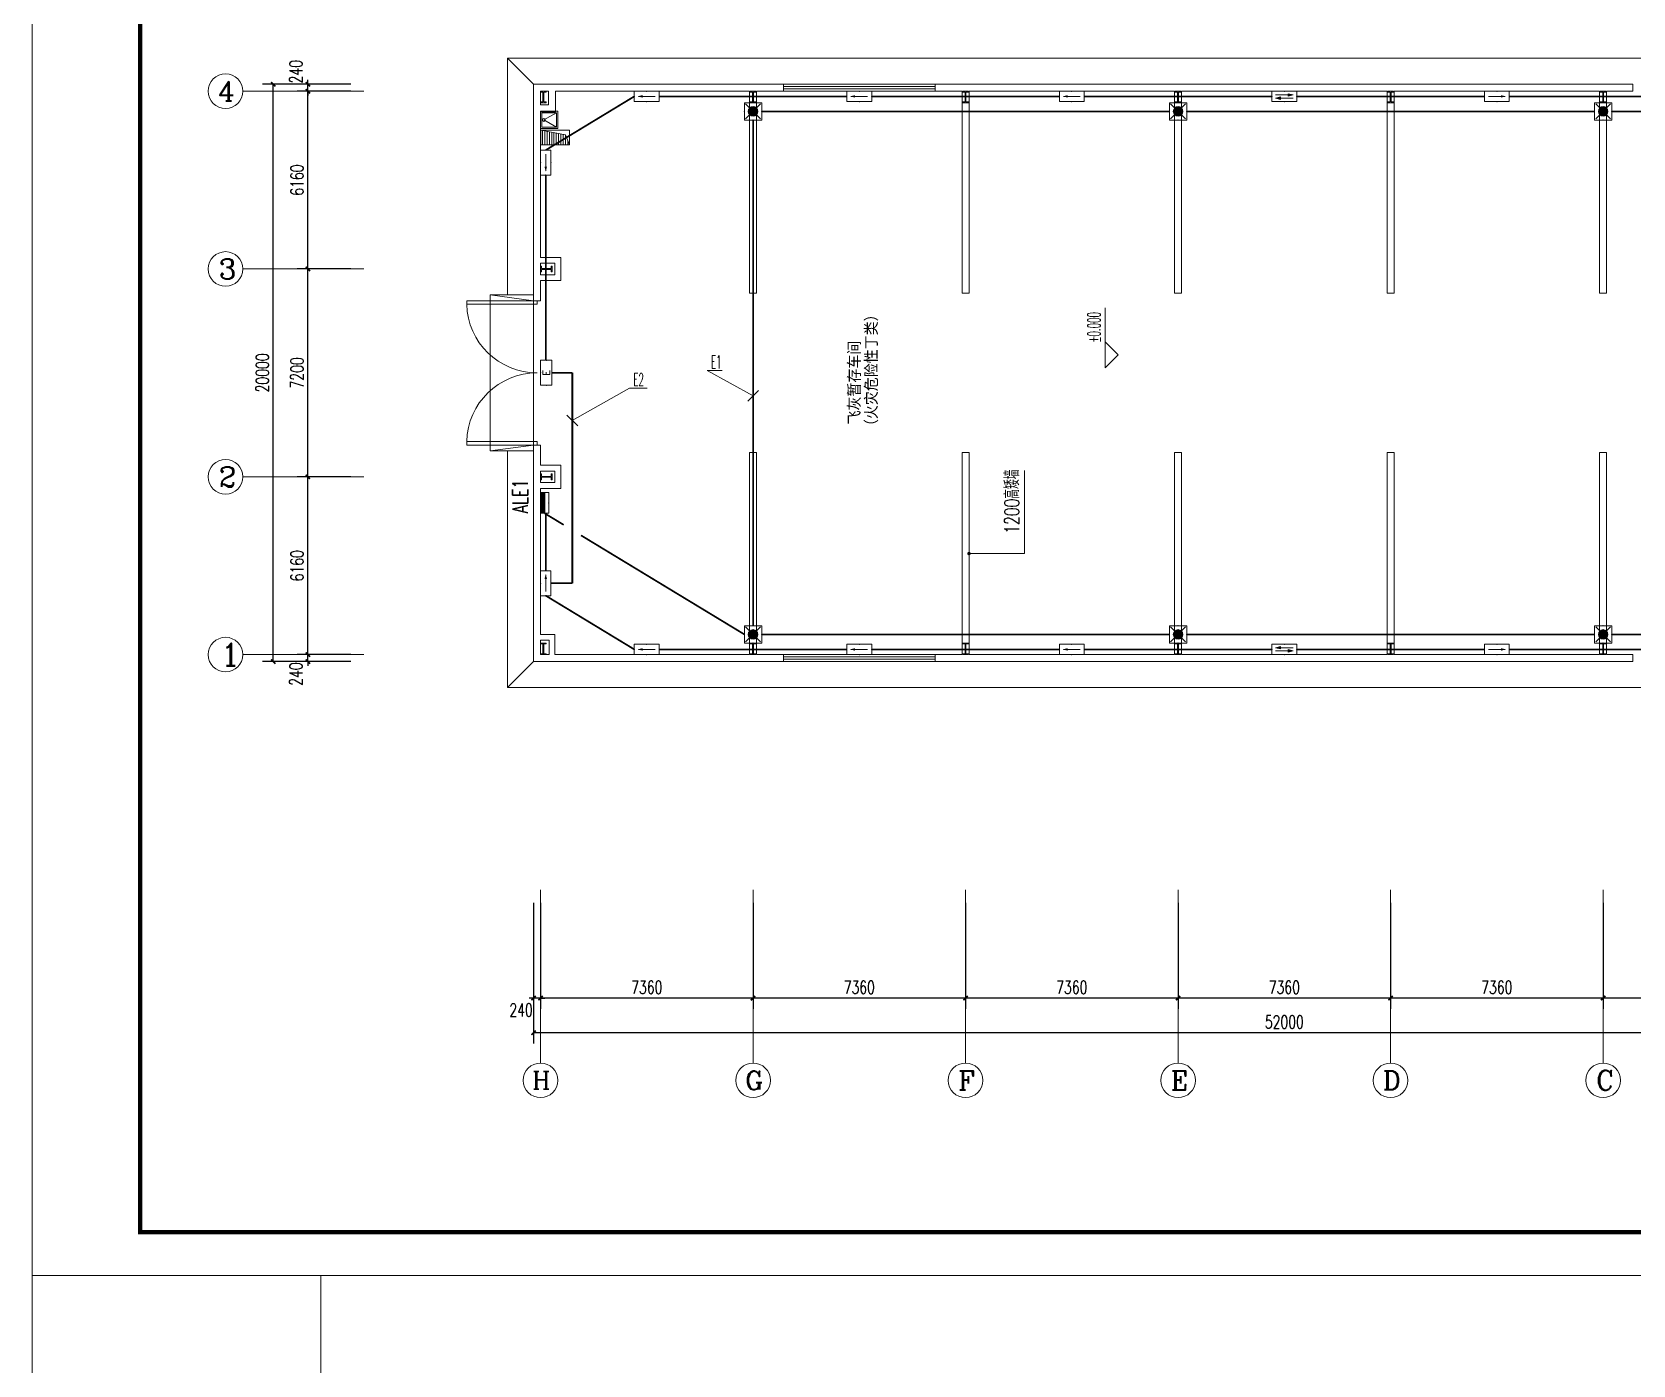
# Model space of a CAD drawing. Header units: inches. Extents: x -3272461 to -2504170, y 403793 to 1071042.
# Drawn here: x -3029802 to -2974356, y 635027 to 681205 of the extents above; entities that cross this region are included whole.
import ezdxf
from ezdxf.enums import TextEntityAlignment as Align

# ---------------------------------------------------------------- set-up
doc = ezdxf.new("R2010")
doc.units = ezdxf.units.IN
doc.header["$LTSCALE"] = 1000
doc.header["$MEASUREMENT"] = 0
doc.header["$PDSIZE"] = -5
doc.linetypes.add('DASH', pattern=[0.35, 0.25, -0.1])
doc.layers.get('0').update_dxf_attribs({"lineweight": 18})
for name, color, linetype, lineweight in [('AXIS', 30, 'Continuous', 18), ('DIM-应急', 3, 'Continuous', 18), ('EQUIP-照明', 3, 'Continuous', 18), ('EQUIP-箱柜', 3, 'Continuous', 18), ('jc', 8, 'Continuous', 18), ('PUB_TITLE', 153, 'Continuous', 18), ('TEL_TEXT', 7, 'Continuous', 18), ('TQ', 3, 'Continuous', 18), ('WIRE-应急', 5, 'DASH', 18)]:
    doc.layers.add(name, color=color, linetype=linetype, lineweight=lineweight)
doc.styles.add('_TCH_AXIS', font='complex.shx', dxfattribs={"bigfont": 'gbcbig.shx'})
doc.styles.add('_TCH_DIM', font='simplex.shx', dxfattribs={"width": 0.7, "bigfont": 'gbcbig.shx'})
doc.styles.add('_TCH_DIM_T3', font='simplex.shx', dxfattribs={"width": 0.705882, "bigfont": 'gbcbig.shx'})
doc.styles.add('_TEL_DIM', font='simplex.shx', dxfattribs={"width": 0.8, "bigfont": 'hztxt.shx'})
doc.styles.add('HT', font='', dxfattribs={"width": 0.9})
doc.styles.get("Standard").update_dxf_attribs({"font": 'gbenor.shx', "bigfont": 'gbcbig.shx'})
doc.styles.get('HT').set_extended_font_data('黑体')
doc.dimstyles.new('_TCH_ARCH&&150', dxfattribs={"dimtxt": 446.25, "dimasz": 150, "dimexe": 375, "dimexo": 450, "dimgap": 150, "dimtad": 1, "dimdec": 0, "dimzin": 0, "dimdsep": 46, "dimtxsty": '_TCH_DIM_T3', "dimblk": 'ARCHTICK', "dimcen": 0.09, "dimdle": 300, "dimclrt": 7, "dimazin": 2, "dimtfac": 1, "dimtdec": 0, "dimtix": 1, "dimtmove": 2, "dimatfit": 3, "dimfxl": 1, "dimtolj": 1, "dimarcsym": 0})

# ---------------------------------------------------------------- blocks, each defined once
blk = doc.blocks.new('_ArchTick_0')
at = {"color": 0, "linetype": 'ByBlock'}
blk.add_lwpolyline([(-0.5, -0.5, 0.4, 0.4, 0), (0.5, 0.5, 0.4, 0.4, 0)], format="xyseb", dxfattribs=at)
blk = doc.blocks.new('*X198')
at = {"layer": 'AXIS', "color": 0, "lineweight": -2}
for p, q in [((-3012431, 650588), (-3012431, 646163)), ((-2960431, 650588), (-2960431, 646163)), ((-2960431, 646538), (-3012431, 646538))]:
    blk.add_line(p, q, dxfattribs=at)
at = {"layer": 'AXIS', "color": 0, "lineweight": -2, "xscale": 150, "yscale": 150, "zscale": 150, "rotation": 180}
blk.add_blockref('_ArchTick_0', (-3012431, 646538), dxfattribs=at)
at = {"layer": 'AXIS', "color": 0, "lineweight": -2, "xscale": 150, "yscale": 150, "zscale": 150}
blk.add_blockref('_ArchTick_0', (-2960431, 646538), dxfattribs=at)
at = {"layer": 'AXIS', "color": 7, "insert": (-2986431, 646911), "char_height": 446.2, "width": 2070, "attachment_point": 5, "style": '_TCH_DIM_T3'}
blk.add_mtext('52000', dxfattribs=at)
blk = doc.blocks.new('_ARCHTICK')
at = {"color": 0, "linetype": 'ByBlock', "const_width": 0.4}
blk.add_lwpolyline([(-0.5, -0.5), (0.5, 0.5)], dxfattribs=at)
blk = doc.blocks.new('*X201')
at = {"layer": 'AXIS', "color": 0, "lineweight": -2}
for p, q in [((-2975391, 651038), (-2975391, 647363)), ((-2968031, 651038), (-2968031, 647363)), ((-2968031, 647738), (-2975391, 647738))]:
    blk.add_line(p, q, dxfattribs=at)
at = {"layer": 'AXIS', "color": 0, "lineweight": -2, "xscale": 150, "yscale": 150, "zscale": 150, "rotation": 180}
blk.add_blockref('_ArchTick_0', (-2975391, 647738), dxfattribs=at)
at = {"layer": 'AXIS', "color": 0, "lineweight": -2, "xscale": 150, "yscale": 150, "zscale": 150}
blk.add_blockref('_ArchTick_0', (-2968031, 647738), dxfattribs=at)
at = {"layer": 'AXIS', "color": 7, "insert": (-2971711, 648111), "char_height": 446.2, "width": 1620, "attachment_point": 5, "style": '_TCH_DIM_T3'}
blk.add_mtext('7360', dxfattribs=at)
blk = doc.blocks.new('*X202')
at = {"layer": 'AXIS', "color": 0, "lineweight": -2}
for p, q in [((-2982751, 651038), (-2982751, 647363)), ((-2975391, 651038), (-2975391, 647363)), ((-2975391, 647738), (-2982751, 647738))]:
    blk.add_line(p, q, dxfattribs=at)
at = {"layer": 'AXIS', "color": 0, "lineweight": -2, "xscale": 150, "yscale": 150, "zscale": 150, "rotation": 180}
blk.add_blockref('_ArchTick_0', (-2982751, 647738), dxfattribs=at)
at = {"layer": 'AXIS', "color": 0, "lineweight": -2, "xscale": 150, "yscale": 150, "zscale": 150}
blk.add_blockref('_ArchTick_0', (-2975391, 647738), dxfattribs=at)
at = {"layer": 'AXIS', "color": 7, "insert": (-2979071, 648111), "char_height": 446.2, "width": 1620, "attachment_point": 5, "style": '_TCH_DIM_T3'}
blk.add_mtext('7360', dxfattribs=at)
blk = doc.blocks.new('*X203')
at = {"layer": 'AXIS', "color": 0, "lineweight": -2}
for p, q in [((-2990111, 651038), (-2990111, 647363)), ((-2982751, 651038), (-2982751, 647363)), ((-2982751, 647738), (-2990111, 647738))]:
    blk.add_line(p, q, dxfattribs=at)
at = {"layer": 'AXIS', "color": 0, "lineweight": -2, "xscale": 150, "yscale": 150, "zscale": 150, "rotation": 180}
blk.add_blockref('_ArchTick_0', (-2990111, 647738), dxfattribs=at)
at = {"layer": 'AXIS', "color": 0, "lineweight": -2, "xscale": 150, "yscale": 150, "zscale": 150}
blk.add_blockref('_ArchTick_0', (-2982751, 647738), dxfattribs=at)
at = {"layer": 'AXIS', "color": 7, "insert": (-2986431, 648111), "char_height": 446.2, "width": 1620, "attachment_point": 5, "style": '_TCH_DIM_T3'}
blk.add_mtext('7360', dxfattribs=at)
blk = doc.blocks.new('*X204')
at = {"layer": 'AXIS', "color": 0, "lineweight": -2}
for p, q in [((-2997471, 651038), (-2997471, 647363)), ((-2990111, 651038), (-2990111, 647363)), ((-2990111, 647738), (-2997471, 647738))]:
    blk.add_line(p, q, dxfattribs=at)
at = {"layer": 'AXIS', "color": 0, "lineweight": -2, "xscale": 150, "yscale": 150, "zscale": 150, "rotation": 180}
blk.add_blockref('_ArchTick_0', (-2997471, 647738), dxfattribs=at)
at = {"layer": 'AXIS', "color": 0, "lineweight": -2, "xscale": 150, "yscale": 150, "zscale": 150}
blk.add_blockref('_ArchTick_0', (-2990111, 647738), dxfattribs=at)
at = {"layer": 'AXIS', "color": 7, "insert": (-2993791, 648111), "char_height": 446.2, "width": 1620, "attachment_point": 5, "style": '_TCH_DIM_T3'}
blk.add_mtext('7360', dxfattribs=at)
blk = doc.blocks.new('*X205')
at = {"layer": 'AXIS', "color": 0, "lineweight": -2}
for p, q in [((-3004831, 651038), (-3004831, 647363)), ((-2997471, 651038), (-2997471, 647363)), ((-2997471, 647738), (-3004831, 647738))]:
    blk.add_line(p, q, dxfattribs=at)
at = {"layer": 'AXIS', "color": 0, "lineweight": -2, "xscale": 150, "yscale": 150, "zscale": 150, "rotation": 180}
blk.add_blockref('_ArchTick_0', (-3004831, 647738), dxfattribs=at)
at = {"layer": 'AXIS', "color": 0, "lineweight": -2, "xscale": 150, "yscale": 150, "zscale": 150}
blk.add_blockref('_ArchTick_0', (-2997471, 647738), dxfattribs=at)
at = {"layer": 'AXIS', "color": 7, "insert": (-3001151, 648111), "char_height": 446.2, "width": 1620, "attachment_point": 5, "style": '_TCH_DIM_T3'}
blk.add_mtext('7360', dxfattribs=at)
blk = doc.blocks.new('*X206')
at = {"layer": 'AXIS', "color": 0, "lineweight": -2}
for p, q in [((-3012191, 651038), (-3012191, 647363)), ((-3004831, 651038), (-3004831, 647363)), ((-3004831, 647738), (-3012191, 647738))]:
    blk.add_line(p, q, dxfattribs=at)
at = {"layer": 'AXIS', "color": 0, "lineweight": -2, "xscale": 150, "yscale": 150, "zscale": 150, "rotation": 180}
blk.add_blockref('_ArchTick_0', (-3012191, 647738), dxfattribs=at)
at = {"layer": 'AXIS', "color": 0, "lineweight": -2, "xscale": 150, "yscale": 150, "zscale": 150}
blk.add_blockref('_ArchTick_0', (-3004831, 647738), dxfattribs=at)
at = {"layer": 'AXIS', "color": 7, "insert": (-3008511, 648111), "char_height": 446.2, "width": 1620, "attachment_point": 5, "style": '_TCH_DIM_T3'}
blk.add_mtext('7360', dxfattribs=at)
blk = doc.blocks.new('*X207')
at = {"layer": 'AXIS', "color": 0, "lineweight": -2}
for p, q in [((-3012431, 651038), (-3012431, 647363)), ((-3012191, 651038), (-3012191, 647363)), ((-3012431, 647738), (-3012581, 647738)), ((-3012191, 647738), (-3012431, 647738)), ((-3012191, 647738), (-3012041, 647738))]:
    blk.add_line(p, q, dxfattribs=at)
at = {"layer": 'AXIS', "color": 0, "lineweight": -2, "xscale": 150, "yscale": 150, "zscale": 150}
blk.add_blockref('_ArchTick_0', (-3012431, 647738), dxfattribs=at)
at = {"layer": 'AXIS', "color": 0, "lineweight": -2, "xscale": 150, "yscale": 150, "zscale": 150, "rotation": 180}
blk.add_blockref('_ArchTick_0', (-3012191, 647738), dxfattribs=at)
at = {"layer": 'AXIS', "color": 7, "insert": (-3012864, 647325), "char_height": 446.2, "width": 1215, "attachment_point": 5, "style": '_TCH_DIM_T3'}
blk.add_mtext('240', dxfattribs=at)
blk = doc.blocks.new('*X208')
at = {"layer": 'AXIS', "color": 0, "lineweight": -2}
for p, q in [((-3019210, 679396), (-3021824, 679396)), ((-3021449, 659396), (-3021449, 679396)), ((-3019210, 659396), (-3021824, 659396))]:
    blk.add_line(p, q, dxfattribs=at)
at = {"layer": 'AXIS', "color": 0, "lineweight": -2, "xscale": 150, "yscale": 150, "zscale": 150}
for p, rotation in [((-3021449, 679396), 90), ((-3021449, 659396), 270)]:
    blk.add_blockref('_ArchTick_0', p, dxfattribs=dict(at, rotation=rotation))
at = {"layer": 'AXIS', "color": 7, "insert": (-3021822, 669396), "char_height": 446.2, "width": 2115, "attachment_point": 5, "rotation": 90, "style": '_TCH_DIM_T3'}
blk.add_mtext('20000', dxfattribs=at)
blk = doc.blocks.new('*X209')
at = {"layer": 'AXIS', "color": 0, "lineweight": -2}
for p, q in [((-3018760, 659636), (-3020624, 659636)), ((-3018760, 659396), (-3020624, 659396)), ((-3020249, 659636), (-3020249, 659786)), ((-3020249, 659396), (-3020249, 659636)), ((-3020249, 659396), (-3020249, 659246))]:
    blk.add_line(p, q, dxfattribs=at)
at = {"layer": 'AXIS', "color": 0, "lineweight": -2, "xscale": 150, "yscale": 150, "zscale": 150}
for p, rotation in [((-3020249, 659636), 270), ((-3020249, 659396), 90)]:
    blk.add_blockref('_ArchTick_0', p, dxfattribs=dict(at, rotation=rotation))
at = {"layer": 'AXIS', "color": 7, "insert": (-3020661, 658962), "char_height": 446.2, "width": 1215, "attachment_point": 5, "rotation": 90, "style": '_TCH_DIM_T3'}
blk.add_mtext('240', dxfattribs=at)
blk = doc.blocks.new('*X210')
at = {"layer": 'AXIS', "color": 0, "lineweight": -2}
for p, q in [((-3018760, 665796), (-3020624, 665796)), ((-3020249, 659636), (-3020249, 665796)), ((-3018760, 659636), (-3020624, 659636))]:
    blk.add_line(p, q, dxfattribs=at)
at = {"layer": 'AXIS', "color": 0, "lineweight": -2, "xscale": 150, "yscale": 150, "zscale": 150}
for p, rotation in [((-3020249, 665796), 90), ((-3020249, 659636), 270)]:
    blk.add_blockref('_ArchTick_0', p, dxfattribs=dict(at, rotation=rotation))
at = {"layer": 'AXIS', "color": 7, "insert": (-3020622, 662716), "char_height": 446.2, "width": 1530, "attachment_point": 5, "rotation": 90, "style": '_TCH_DIM_T3'}
blk.add_mtext('6160', dxfattribs=at)
blk = doc.blocks.new('*X211')
at = {"layer": 'AXIS', "color": 0, "lineweight": -2}
for p, q in [((-3018760, 672996), (-3020624, 672996)), ((-3020249, 665796), (-3020249, 672996)), ((-3018760, 665796), (-3020624, 665796))]:
    blk.add_line(p, q, dxfattribs=at)
at = {"layer": 'AXIS', "color": 0, "lineweight": -2, "xscale": 150, "yscale": 150, "zscale": 150}
for p, rotation in [((-3020249, 672996), 90), ((-3020249, 665796), 270)]:
    blk.add_blockref('_ArchTick_0', p, dxfattribs=dict(at, rotation=rotation))
at = {"layer": 'AXIS', "color": 7, "insert": (-3020622, 669396), "char_height": 446.2, "width": 1665, "attachment_point": 5, "rotation": 90, "style": '_TCH_DIM_T3'}
blk.add_mtext('7200', dxfattribs=at)
blk = doc.blocks.new('*X212')
at = {"layer": 'AXIS', "color": 0, "lineweight": -2}
for p, q in [((-3018760, 679156), (-3020624, 679156)), ((-3020249, 672996), (-3020249, 679156)), ((-3018760, 672996), (-3020624, 672996))]:
    blk.add_line(p, q, dxfattribs=at)
at = {"layer": 'AXIS', "color": 0, "lineweight": -2, "xscale": 150, "yscale": 150, "zscale": 150}
for p, rotation in [((-3020249, 679156), 90), ((-3020249, 672996), 270)]:
    blk.add_blockref('_ArchTick_0', p, dxfattribs=dict(at, rotation=rotation))
at = {"layer": 'AXIS', "color": 7, "insert": (-3020622, 676076), "char_height": 446.2, "width": 1530, "attachment_point": 5, "rotation": 90, "style": '_TCH_DIM_T3'}
blk.add_mtext('6160', dxfattribs=at)
blk = doc.blocks.new('*X213')
at = {"layer": 'AXIS', "color": 0, "lineweight": -2}
for p, q in [((-3018760, 679396), (-3020624, 679396)), ((-3020249, 679396), (-3020249, 679546)), ((-3020249, 679156), (-3020249, 679396)), ((-3018760, 679156), (-3020624, 679156)), ((-3020249, 679156), (-3020249, 679006))]:
    blk.add_line(p, q, dxfattribs=at)
at = {"layer": 'AXIS', "color": 0, "lineweight": -2, "xscale": 150, "yscale": 150, "zscale": 150}
for p, rotation in [((-3020249, 679396), 270), ((-3020249, 679156), 90)]:
    blk.add_blockref('_ArchTick_0', p, dxfattribs=dict(at, rotation=rotation))
at = {"layer": 'AXIS', "color": 7, "insert": (-3020661, 679829), "char_height": 446.2, "width": 1215, "attachment_point": 5, "rotation": 90, "style": '_TCH_DIM_T3'}
blk.add_mtext('240', dxfattribs=at)
blk = doc.blocks.new('*X20')
at = {"color": 0}
for p, q in [((-250, 33), (-183, 100)), ((-250, 68), (-218, 100)), ((-247, 0), (-147, 100)), ((-212, 0), (-112, 100)), ((-177, 0), (-77, 100)), ((-141, 0), (-41, 100)), ((-106, 0), (-6, 100)), ((-71, 0), (29, 100)), ((-35, 0), (65, 100)), ((0, 0), (100, 100)), ((35, 0), (135, 100)), ((71, 0), (171, 100)), ((106, 0), (206, 100)), ((141, 0), (241, 100)), ((177, 0), (250, 73)), ((212, 0), (250, 38)), ((247, 0), (250, 3))]:
    blk.add_line(p, q, dxfattribs=at)
blk = doc.blocks.new('$equip$00002929')
for p, q in [((-0.75, 0.6), (-0.75, 0)), ((0.75, 0.6), (-0.75, 0.6)), ((-0.75, 0.3), (0.75, 0.3)), ((-0.75, 0), (0.75, 0)), ((0.75, 0), (0.75, 0.6))]:
    blk.add_line(p, q)
blk.add_lwpolyline([(-0.75, 0.15, 0.3, 0.3, 0), (0.75, 0.15, 0.3, 0.3, 0)], format="xyseb")
blk.add_lwpolyline([(-0.75, 0.6), (-0.75, 0), (0.75, 0), (0.75, 0.6), (-0.75, 0.6), (-0.75, 0)])
for p in [(-0.75, 0.3), (0, 0.6), (0, 0), (0.75, 0.3)]:
    blk.add_point(p)
at = {"xscale": 0.00300000000061118, "yscale": 0.00300000000061118, "zscale": 0.00300000000061118}
blk.add_blockref('*X20', (0, 0), dxfattribs=at)
at = {"color": 7, "style": '_TEL_DIM', "flags": 1}
for tag in ['A', 'REMARK']:
    blk.add_attdef(tag, text='', height=0.00002, dxfattribs=at).set_placement((0, 0), align=Align.MIDDLE_CENTER)
blk = doc.blocks.new('$equip$00001776')
for p, q in [((0.72, 0.66), (-0.72, 0.66)), ((-0.72, 0.66), (-0.72, 0)), ((-0.72, 0), (0.72, 0)), ((0.72, 0), (0.72, 0.66))]:
    blk.add_line(p, q)
for p in [(-0.72, 0.33), (0, 0.66), (0, 0), (0.72, 0.33)]:
    blk.add_point(p)
at = {"color": 7, "style": '_TEL_DIM'}
blk.add_attdef('$TEXT$', text='', height=0.4, dxfattribs=at).set_placement((0, 0.33), align=Align.MIDDLE_CENTER)
at = {"color": 7, "style": '_TEL_DIM', "flags": 1}
blk.add_attdef('A', text='', height=0.00002, dxfattribs=at).set_placement((0, 0), align=Align.MIDDLE_CENTER)
blk = doc.blocks.new('$equip$00001167')
for points in [[(-0.238, 0.137), (0.238, 0.137), (0.275, 0), (-0.275, 0)], [(-0.238, -0.137), (0.238, -0.137), (0.275, 0), (-0.275, 0)], [(-0.137, 0.238), (0.137, 0.238), (0.238, 0.137), (-0.238, 0.137)], [(0, 0.275), (-0.137, 0.238), (0.137, 0.238)], [(-0.137, -0.238), (0.137, -0.238), (0.238, -0.137), (-0.238, -0.137)], [(0, -0.275), (-0.137, -0.238), (0.137, -0.238)]]:
    blk.add_hatch(color=256).paths.add_polyline_path(points, flags=0)
for p, q in [((-0.429, 0.429), (0.429, -0.429)), ((-0.429, -0.429), (0.429, 0.429))]:
    blk.add_line(p, q)
blk.add_lwpolyline([(-0.5, 0.5), (-0.5, -0.5), (0.5, -0.5), (0.5, 0.5)], close=True)
blk.add_circle((0, 0), 0.275)
for p in [(-0.5, 0), (0, 0.5), (0.5, 0), (0, -0.5)]:
    blk.add_point(p)
at = {"flags": 1}
blk.add_attdef('A', (0, 0), '', height=0.00002, dxfattribs=at)
blk = doc.blocks.new('$equip$00001686')
blk.add_hatch(color=256).paths.add_polyline_path([(-0.24, 0.228), (-0.528, 0.3), (-0.24, 0.372)], flags=0)
for p, q in [((0.72, 0.6), (-0.72, 0.6)), ((-0.72, 0.6), (-0.72, 0)), ((-0.72, 0), (0.72, 0)), ((0.72, 0), (0.72, 0.6))]:
    blk.add_line(p, q)
at = {"color": 7}
blk.add_line((-0.48, 0.3), (0.48, 0.3), dxfattribs=at)
for p in [(-0.72, 0.3), (0, 0.6), (0, 0), (0.72, 0.3)]:
    blk.add_point(p)
at = {"layer": 'TEL_TEXT', "style": '_TEL_DIM', "flags": 1}
blk.add_attdef('A', text='', height=0.00002, dxfattribs=at).set_placement((0, 0), align=Align.MIDDLE_CENTER)
blk = doc.blocks.new('$equip$00002542')
h = blk.add_hatch(color=256)
h.paths.add_polyline_path([(-0.215, 0.29), (-0.503, 0.218), (-0.215, 0.218)], flags=0)
h.paths.add_polyline_path([(-0.215, 0.218), (-0.503, 0.218), (-0.215, 0.146)], flags=0)
h.paths.add_polyline_path([(0.215, 0.472), (0.215, 0.328), (0.503, 0.4)], flags=0)
for p, q in [((-0.72, 0.6), (-0.72, 0)), ((0.72, 0.6), (-0.72, 0.6)), ((-0.72, 0), (0.72, 0)), ((-0.215, 0.29), (-0.503, 0.218)), ((-0.503, 0.218), (-0.215, 0.146)), ((-0.215, 0.146), (-0.215, 0.29)), ((0.215, 0.472), (0.215, 0.328)), ((0.503, 0.4), (0.215, 0.472)), ((0.215, 0.328), (0.503, 0.4)), ((0.72, 0), (0.72, 0.6))]:
    blk.add_line(p, q)
at = {"color": 7}
for p, q in [((-0.505, 0.4), (0.455, 0.4)), ((-0.503, 0.218), (0.505, 0.218))]:
    blk.add_line(p, q, dxfattribs=at)
blk.add_lwpolyline([(-0.72, 0.6), (-0.72, 0), (0.72, 0), (0.72, 0.6), (-0.72, 0.6), (-0.72, 0)])
for p in [(-0.72, 0.3), (0, 0.6), (0, 0), (0.72, 0.3)]:
    blk.add_point(p)
at = {"color": 7, "style": '_TEL_DIM', "flags": 1}
blk.add_attdef('A', text='', height=0.00002, dxfattribs=at).set_placement((0, 0), align=Align.MIDDLE_CENTER)
blk = doc.blocks.new('$WINLIB2D$00000001')
at = {"color": 0}
for points in [[(-0.5, 0.5), (-0.5, -0.5)], [(-0.5, 0.5), (0.5, 0.5)], [(0.5, -0.5), (0.5, 0.5)], [(0.5, 0.167), (-0.5, 0.167)], [(0.5, -0.167), (-0.5, -0.167)], [(-0.5, -0.5), (0.5, -0.5)]]:
    blk.add_lwpolyline(points, dxfattribs=at)
blk = doc.blocks.new('$DorLib2D$00000002')
for p, q in [((-0.5, 0), (-0.5, 0.4875)), ((-0.475, 0.4875), (-0.5, 0.4875)), ((-0.475, 0), (-0.475, 0.4875)), ((0.475, 0), (0.475, 0.4875)), ((0.475, 0.4875), (0.5, 0.4875)), ((0.5, 0), (0.5, 0.4875)), ((-0.5, 0), (-0.475, 0)), ((0.5, 0), (0.475, 0))]:
    blk.add_line(p, q)
at = {"lineweight": 13}
for centre, start, end in [((-0.4875, 0), 0, 88.53072), ((0.4875, 0), 91.46928, 180)]:
    blk.add_arc(centre, 0.4875, start, end, dxfattribs=at)

msp = doc.modelspace()

# ---------------------------------------------------------------- hatches: boundary and pattern name
at = {"layer": 'jc'}
h = msp.add_hatch(dxfattribs=at)
h.set_pattern_fill('ANSI31', color=256, style=0, pattern_type=0)
h.set_pattern_definition([(90, (0, 0), (-79.375, 3e-14), [])])
h.paths.add_polyline_path([(-3012181.5, 677300.5), (-3012181.5, 677800.5), (-3011328, 677647.6), (-3011191.5, 677300.5)], flags=0)

# ---------------------------------------------------------------- linework, layer by layer
at = {"layer": 'AXIS'}
for p, q in [((-3018309.6, 679155.6), (-3022498.7, 679155.6)), ((-3018309.6, 672995.6), (-3022498.7, 672995.6)), ((-3018309.6, 665795.6), (-3022498.7, 665795.6)), ((-3018309.6, 659635.6), (-3022498.7, 659635.6)), ((-3012190.9, 651488), (-3012190.9, 645488)), ((-3004830.9, 651488), (-3004830.9, 645488)), ((-2997470.9, 651488), (-2997470.9, 645488)), ((-2990110.9, 651488), (-2990110.9, 645488)), ((-2982750.9, 651488), (-2982750.9, 645488)), ((-2975390.9, 651488), (-2975390.9, 645488))]:
    msp.add_line(p, q, dxfattribs=at)
for centre in [(-3023098.7, 679155.6), (-3023098.7, 672995.6), (-3023098.7, 665795.6), (-3023098.7, 659635.6), (-3012190.9, 644888), (-3004830.9, 644888), (-2997470.9, 644888), (-2990110.9, 644888), (-2982750.9, 644888), (-2975390.9, 644888)]:
    msp.add_circle(centre, 600, dxfattribs=at)
at = {"layer": 'DIM-应急'}
for p, q in [((-3005016.5, 668412.3), (-3004645.3, 668783.5)), ((-3011275.6, 667927.7), (-3010904.3, 667556.5))]:
    msp.add_line(p, q, dxfattribs=at)
for points in [[(-3004830.9, 668597.9), (-3006420.3, 669478.2)], [(-3006420.3, 669478.2), (-3005905.8, 669478.2)], [(-3011089.9, 667742.1), (-3009109.7, 668867)], [(-3009109.7, 668867), (-3008500.7, 668867)]]:
    msp.add_lwpolyline(points, dxfattribs=at)
at = {"layer": 'jc'}
for p, q in [((-3012431.5, 679396.3), (-3011790.9, 679396.3)), ((-3012431.5, 678556.9), (-3012431.5, 679396.3)), ((-3011790.9, 679396.3), (-3004830.9, 679396.3)), ((-3003775.9, 679396.3), (-3004830.9, 679396.3)), ((-3003775.9, 679156.3), (-3003775.9, 679396.3)), ((-2997470.9, 679396.3), (-2998525.9, 679396.3)), ((-2998525.9, 679396.3), (-2998525.9, 679156.3)), ((-2997470.9, 679396.3), (-2990110.9, 679396.3)), ((-2990110.9, 679396.3), (-2982750.9, 679396.3)), ((-2982750.9, 679396.3), (-2975390.9, 679396.3)), ((-2974356.2, 679396.3), (-2975390.9, 679396.3)), ((-2974356.2, 679156.3), (-2974356.2, 679396.3)), ((-3012191.5, 679156.3), (-3011910.9, 679156.3)), ((-3012191.5, 678676.9), (-3012191.5, 679156.3)), ((-3011910.9, 678676.9), (-3012191.5, 678676.9)), ((-3011990.9, 679156.3), (-3012190.9, 679156.3)), ((-3012190.9, 679156.3), (-3012190.9, 679126.3)), ((-3012190.9, 679126.3), (-3012105.9, 679126.3)), ((-3012105.9, 678786.3), (-3012190.9, 678786.3)), ((-3012190.9, 678786.3), (-3012190.9, 678756.3)), ((-3012190.9, 678756.3), (-3011990.9, 678756.3)), ((-3012105.9, 679126.3), (-3012105.9, 678786.3)), ((-3012075.9, 678786.3), (-3012075.9, 679126.3)), ((-3012075.9, 679126.3), (-3011990.9, 679126.3)), ((-3011990.9, 678786.3), (-3012075.9, 678786.3)), ((-3011990.9, 679126.3), (-3011990.9, 679156.3)), ((-3011990.9, 678756.3), (-3011990.9, 678786.3)), ((-3011910.9, 679156.3), (-3011910.9, 678676.9)), ((-3011670.9, 679156.3), (-3011670.9, 678436.9)), ((-3011670.9, 679156.3), (-3004950.9, 679156.3)), ((-3004950.9, 672156.3), (-3004950.9, 679156.3)), ((-3004730.9, 679155), (-3004930.9, 679155)), ((-3004930.9, 679155), (-3004930.9, 679125)), ((-3004930.9, 679125), (-3004845.9, 679125)), ((-3004845.9, 678785), (-3004930.9, 678785)), ((-3004930.9, 678785), (-3004930.9, 678755)), ((-3004930.9, 678755), (-3004730.9, 678755)), ((-3004845.9, 679125), (-3004845.9, 678785)), ((-3004815.9, 678785), (-3004815.9, 679125)), ((-3004815.9, 679125), (-3004730.9, 679125)), ((-3004730.9, 678785), (-3004815.9, 678785)), ((-3004730.9, 679125), (-3004730.9, 679155)), ((-3004730.9, 678755), (-3004730.9, 678785)), ((-3004710.9, 679156.3), (-3003775.9, 679156.3)), ((-3004710.9, 672156.3), (-3004710.9, 679156.3)), ((-2998525.9, 679156.3), (-2997590.9, 679156.3)), ((-2997590.9, 672156.3), (-2997590.9, 679156.3)), ((-2997370.9, 679155.6), (-2997570.9, 679155.6)), ((-2997570.9, 679155.6), (-2997570.9, 679125.6)), ((-2997570.9, 679125.6), (-2997485.9, 679125.6)), ((-2997485.9, 678785.6), (-2997570.9, 678785.6)), ((-2997570.9, 678785.6), (-2997570.9, 678755.6)), ((-2997570.9, 678755.6), (-2997370.9, 678755.6)), ((-2997485.9, 679125.6), (-2997485.9, 678785.6)), ((-2997455.9, 678785.6), (-2997455.9, 679125.6)), ((-2997455.9, 679125.6), (-2997370.9, 679125.6)), ((-2997370.9, 678785.6), (-2997455.9, 678785.6)), ((-2997370.9, 679125.6), (-2997370.9, 679155.6)), ((-2997370.9, 678755.6), (-2997370.9, 678785.6)), ((-2997350.9, 672156.3), (-2997350.9, 679156.3)), ((-2997350.9, 679156.3), (-2990230.9, 679156.3)), ((-2990230.9, 672156.3), (-2990230.9, 679156.3)), ((-2990010.9, 679155.6), (-2990210.9, 679155.6)), ((-2990210.9, 679155.6), (-2990210.9, 679125.6)), ((-2990210.9, 679125.6), (-2990125.9, 679125.6)), ((-2990125.9, 678785.6), (-2990210.9, 678785.6)), ((-2990210.9, 678785.6), (-2990210.9, 678755.6)), ((-2990210.9, 678755.6), (-2990010.9, 678755.6)), ((-2990125.9, 679125.6), (-2990125.9, 678785.6)), ((-2990095.9, 678785.6), (-2990095.9, 679125.6)), ((-2990095.9, 679125.6), (-2990010.9, 679125.6)), ((-2990010.9, 678785.6), (-2990095.9, 678785.6)), ((-2990010.9, 679125.6), (-2990010.9, 679155.6)), ((-2990010.9, 678755.6), (-2990010.9, 678785.6)), ((-2989990.9, 672156.3), (-2989990.9, 679156.3)), ((-2989990.9, 679156.3), (-2982870.9, 679156.3)), ((-2982870.9, 672156.3), (-2982870.9, 679156.3)), ((-2982650.9, 679155.6), (-2982850.9, 679155.6)), ((-2982850.9, 679155.6), (-2982850.9, 679125.6)), ((-2982850.9, 679125.6), (-2982765.9, 679125.6)), ((-2982765.9, 678785.6), (-2982850.9, 678785.6)), ((-2982850.9, 678785.6), (-2982850.9, 678755.6)), ((-2982850.9, 678755.6), (-2982650.9, 678755.6)), ((-2982765.9, 679125.6), (-2982765.9, 678785.6)), ((-2982735.9, 678785.6), (-2982735.9, 679125.6)), ((-2982735.9, 679125.6), (-2982650.9, 679125.6)), ((-2982650.9, 678785.6), (-2982735.9, 678785.6)), ((-2982650.9, 679125.6), (-2982650.9, 679155.6)), ((-2982650.9, 678755.6), (-2982650.9, 678785.6)), ((-2982630.9, 672156.3), (-2982630.9, 679156.3)), ((-2982630.9, 679156.3), (-2975510.9, 679156.3)), ((-2975510.9, 672156.3), (-2975510.9, 679156.3)), ((-2975290.9, 679155.6), (-2975490.9, 679155.6)), ((-2975490.9, 679155.6), (-2975490.9, 679125.6)), ((-2975490.9, 679125.6), (-2975405.9, 679125.6)), ((-2975405.9, 678785.6), (-2975490.9, 678785.6)), ((-2975490.9, 678785.6), (-2975490.9, 678755.6)), ((-2975490.9, 678755.6), (-2975290.9, 678755.6)), ((-2975405.9, 679125.6), (-2975405.9, 678785.6)), ((-2975375.9, 678785.6), (-2975375.9, 679125.6)), ((-2975375.9, 679125.6), (-2975290.9, 679125.6)), ((-2975290.9, 678785.6), (-2975375.9, 678785.6)), ((-2975290.9, 679125.6), (-2975290.9, 679155.6)), ((-2975290.9, 678755.6), (-2975290.9, 678785.6)), ((-2975270.9, 672156.3), (-2975270.9, 679156.3)), ((-2975270.9, 679156.3), (-2974356.2, 679156.3)), ((-3012431.5, 673296.3), (-3012431.5, 678556.9)), ((-3011670.9, 678436.9), (-3012191.5, 678436.9)), ((-3012191.5, 673396.3), (-3012191.5, 678436.9)), ((-3012431.5, 672695), (-3012431.5, 673296.3)), ((-3011490.9, 673396.3), (-3012191.5, 673396.3)), ((-3011690.9, 673196.3), (-3012191.5, 673196.3)), ((-3012191.5, 672795), (-3012191.5, 673196.3)), ((-3011690.9, 673196.3), (-3011690.9, 672795)), ((-3011490.9, 673396.3), (-3011490.9, 672595)), ((-3012431.5, 672691.6), (-3012431.5, 671896.3)), ((-3012161.5, 673095.8), (-3012191.5, 673095.8)), ((-3012191.5, 673095.8), (-3012191.5, 672895.8)), ((-3012191.5, 672895.8), (-3012161.5, 672895.8)), ((-3011690.9, 672795), (-3012191.5, 672795)), ((-3011490.9, 672595), (-3012191.5, 672595)), ((-3012191.5, 671896.3), (-3012191.5, 672595)), ((-3012161.5, 673010.8), (-3012161.5, 673095.8)), ((-3011821.5, 673010.8), (-3012161.5, 673010.8)), ((-3012161.5, 672895.8), (-3012161.5, 672980.8)), ((-3012161.5, 672980.8), (-3011821.5, 672980.8)), ((-3011791.5, 673095.8), (-3011821.5, 673095.8)), ((-3011821.5, 673095.8), (-3011821.5, 673010.8)), ((-3011821.5, 672980.8), (-3011821.5, 672895.8)), ((-3011821.5, 672895.8), (-3011791.5, 672895.8)), ((-3011791.5, 672895.8), (-3011791.5, 673095.8)), ((-3004950.9, 672156.3), (-3004710.9, 672156.3)), ((-2997590.9, 672156.3), (-2997350.9, 672156.3)), ((-2990230.9, 672156.3), (-2989990.9, 672156.3)), ((-2982870.9, 672156.3), (-2982630.9, 672156.3)), ((-2975510.9, 672156.3), (-2975270.9, 672156.3)), ((-3012431.5, 666896.3), (-3012431.5, 671896.3)), ((-3012431.5, 671896.3), (-3012191.5, 671896.3)), ((-2992638.5, 669566.7), (-2992638.5, 671646.8)), ((-2992188.5, 670016.7), (-2992638.5, 670466.7)), ((-2992188.5, 670016.7), (-2992638.5, 669566.7)), ((-3012191.5, 666896.3), (-3012431.5, 666896.3)), ((-3012431.5, 666896.3), (-3012431.5, 666096.3)), ((-3012191.5, 666196.3), (-3012191.5, 666896.3)), ((-3004950.9, 659636.3), (-3004950.9, 666636.3)), ((-3004950.9, 666636.3), (-3004710.9, 666636.3)), ((-3004710.9, 659636.3), (-3004710.9, 666636.3)), ((-2997590.9, 659636.3), (-2997590.9, 666636.3)), ((-2997590.9, 666636.3), (-2997350.9, 666636.3)), ((-2997350.9, 659636.3), (-2997350.9, 666636.3)), ((-2990230.9, 659636.3), (-2990230.9, 666636.3)), ((-2990230.9, 666636.3), (-2989990.9, 666636.3)), ((-2989990.9, 659636.3), (-2989990.9, 666636.3)), ((-2982870.9, 659636.3), (-2982870.9, 666636.3)), ((-2982870.9, 666636.3), (-2982630.9, 666636.3)), ((-2982630.9, 659636.3), (-2982630.9, 666636.3)), ((-2975510.9, 659636.3), (-2975510.9, 666636.3)), ((-2975510.9, 666636.3), (-2975270.9, 666636.3)), ((-2975270.9, 659636.3), (-2975270.9, 666636.3)), ((-3012431.5, 665495), (-3012431.5, 666096.3)), ((-3011490.9, 666196.3), (-3012191.5, 666196.3)), ((-3011690.9, 665996.3), (-3012191.5, 665996.3)), ((-3012191.5, 665595), (-3012191.5, 665996.3)), ((-3011690.9, 665595), (-3011690.9, 665996.3)), ((-3011490.9, 665395), (-3011490.9, 666196.3)), ((-2995434.7, 663136.3), (-2995434.7, 666018)), ((-3012431.5, 660235.6), (-3012431.5, 665495)), ((-3012191.5, 665896.3), (-3012191.5, 665696.3)), ((-3012161.5, 665896.3), (-3012191.5, 665896.3)), ((-3012191.5, 665696.3), (-3012161.5, 665696.3)), ((-3011690.9, 665595), (-3012191.5, 665595)), ((-3011490.9, 665395), (-3012191.5, 665395)), ((-3012191.5, 660335.6), (-3012191.5, 665395)), ((-3012161.5, 665811.3), (-3012161.5, 665896.3)), ((-3011821.5, 665811.3), (-3012161.5, 665811.3)), ((-3012161.5, 665696.3), (-3012161.5, 665781.3)), ((-3012161.5, 665781.3), (-3011821.5, 665781.3)), ((-3011791.5, 665896.3), (-3011821.5, 665896.3)), ((-3011821.5, 665896.3), (-3011821.5, 665811.3)), ((-3011821.5, 665781.3), (-3011821.5, 665696.3)), ((-3011821.5, 665696.3), (-3011791.5, 665696.3)), ((-3011791.5, 665696.3), (-3011791.5, 665896.3)), ((-2997350.9, 663136.3), (-2995434.7, 663136.3)), ((-3012431.5, 659396.3), (-3012431.5, 660235.6)), ((-3011690.9, 660335.6), (-3012191.5, 660335.6)), ((-3012191.5, 659636.3), (-3012191.5, 660135.6)), ((-3011890.9, 660135.6), (-3012191.5, 660135.6)), ((-3011990.9, 660035.6), (-3012190.9, 660035.6)), ((-3012190.9, 660035.6), (-3012190.9, 660005.6)), ((-3012190.9, 660005.6), (-3012105.9, 660005.6)), ((-3012105.9, 660005.6), (-3012105.9, 659665.6)), ((-3012075.9, 659665.6), (-3012075.9, 660005.6)), ((-3012075.9, 660005.6), (-3011990.9, 660005.6)), ((-3011990.9, 660005.6), (-3011990.9, 660035.6)), ((-3011890.9, 659636.3), (-3011890.9, 660135.6)), ((-3011690.9, 659636.3), (-3011690.9, 660335.6)), ((-3004730.9, 660036.3), (-3004930.9, 660036.3)), ((-3004930.9, 660036.3), (-3004930.9, 660006.3)), ((-3004930.9, 660006.3), (-3004845.9, 660006.3)), ((-3004845.9, 660006.3), (-3004845.9, 659666.3)), ((-3004815.9, 659666.3), (-3004815.9, 660006.3)), ((-3004815.9, 660006.3), (-3004730.9, 660006.3)), ((-3004730.9, 660006.3), (-3004730.9, 660036.3)), ((-2997370.9, 660035.6), (-2997570.9, 660035.6)), ((-2997570.9, 660035.6), (-2997570.9, 660005.6)), ((-2997570.9, 660005.6), (-2997485.9, 660005.6)), ((-2997485.9, 660005.6), (-2997485.9, 659665.6)), ((-2997455.9, 659665.6), (-2997455.9, 660005.6)), ((-2997455.9, 660005.6), (-2997370.9, 660005.6)), ((-2997370.9, 660005.6), (-2997370.9, 660035.6)), ((-2990010.9, 660035.6), (-2990210.9, 660035.6)), ((-2990210.9, 660035.6), (-2990210.9, 660005.6)), ((-2990210.9, 660005.6), (-2990125.9, 660005.6)), ((-2990125.9, 660005.6), (-2990125.9, 659665.6)), ((-2990095.9, 659665.6), (-2990095.9, 660005.6)), ((-2990095.9, 660005.6), (-2990010.9, 660005.6)), ((-2990010.9, 660005.6), (-2990010.9, 660035.6)), ((-2982650.9, 660035.6), (-2982850.9, 660035.6)), ((-2982850.9, 660035.6), (-2982850.9, 660005.6)), ((-2982850.9, 660005.6), (-2982765.9, 660005.6)), ((-2982765.9, 660005.6), (-2982765.9, 659665.6)), ((-2982735.9, 659665.6), (-2982735.9, 660005.6)), ((-2982735.9, 660005.6), (-2982650.9, 660005.6)), ((-2982650.9, 660005.6), (-2982650.9, 660035.6)), ((-2975290.9, 660035.6), (-2975490.9, 660035.6)), ((-2975490.9, 660035.6), (-2975490.9, 660005.6)), ((-2975490.9, 660005.6), (-2975405.9, 660005.6)), ((-2975405.9, 660005.6), (-2975405.9, 659665.6)), ((-2975375.9, 659665.6), (-2975375.9, 660005.6)), ((-2975375.9, 660005.6), (-2975290.9, 660005.6)), ((-2975290.9, 660005.6), (-2975290.9, 660035.6)), ((-3011790.9, 659396.3), (-3012431.5, 659396.3)), ((-3011890.9, 659636.3), (-3012191.5, 659636.3)), ((-3012105.9, 659665.6), (-3012190.9, 659665.6)), ((-3012190.9, 659665.6), (-3012190.9, 659635.6)), ((-3012190.9, 659635.6), (-3011990.9, 659635.6)), ((-3011990.9, 659665.6), (-3012075.9, 659665.6)), ((-3011990.9, 659635.6), (-3011990.9, 659665.6)), ((-3004830.9, 659396.3), (-3011790.9, 659396.3)), ((-3004950.9, 659636.3), (-3011690.9, 659636.3)), ((-3004845.9, 659666.3), (-3004930.9, 659666.3)), ((-3004930.9, 659666.3), (-3004930.9, 659636.3)), ((-3004930.9, 659636.3), (-3004730.9, 659636.3)), ((-3004830.9, 659396.3), (-3003775.9, 659396.3)), ((-3004730.9, 659666.3), (-3004815.9, 659666.3)), ((-3004730.9, 659636.3), (-3004730.9, 659666.3)), ((-3003775.9, 659636.3), (-3004710.9, 659636.3)), ((-3003775.9, 659396.3), (-3003775.9, 659636.3)), ((-2997590.9, 659636.3), (-2998525.9, 659636.3)), ((-2998525.9, 659636.3), (-2998525.9, 659396.3)), ((-2998525.9, 659396.3), (-2997470.9, 659396.3)), ((-2997485.9, 659665.6), (-2997570.9, 659665.6)), ((-2997570.9, 659665.6), (-2997570.9, 659635.6)), ((-2997570.9, 659635.6), (-2997370.9, 659635.6)), ((-2990110.9, 659396.3), (-2997470.9, 659396.3)), ((-2997370.9, 659665.6), (-2997455.9, 659665.6)), ((-2997370.9, 659635.6), (-2997370.9, 659665.6)), ((-2990230.9, 659636.3), (-2997350.9, 659636.3)), ((-2990125.9, 659665.6), (-2990210.9, 659665.6)), ((-2990210.9, 659665.6), (-2990210.9, 659635.6)), ((-2990210.9, 659635.6), (-2990010.9, 659635.6)), ((-2982750.9, 659396.3), (-2990110.9, 659396.3)), ((-2990010.9, 659665.6), (-2990095.9, 659665.6)), ((-2990010.9, 659635.6), (-2990010.9, 659665.6)), ((-2982870.9, 659636.3), (-2989990.9, 659636.3)), ((-2982765.9, 659665.6), (-2982850.9, 659665.6)), ((-2982850.9, 659665.6), (-2982850.9, 659635.6)), ((-2982850.9, 659635.6), (-2982650.9, 659635.6)), ((-2975390.9, 659396.3), (-2982750.9, 659396.3)), ((-2982650.9, 659665.6), (-2982735.9, 659665.6)), ((-2982650.9, 659635.6), (-2982650.9, 659665.6)), ((-2975510.9, 659636.3), (-2982630.9, 659636.3)), ((-2975405.9, 659665.6), (-2975490.9, 659665.6)), ((-2975490.9, 659665.6), (-2975490.9, 659635.6)), ((-2975490.9, 659635.6), (-2975290.9, 659635.6)), ((-2975390.9, 659396.3), (-2974356.2, 659396.3)), ((-2975290.9, 659665.6), (-2975375.9, 659665.6)), ((-2975290.9, 659635.6), (-2975290.9, 659665.6)), ((-2974356.2, 659636.3), (-2975270.9, 659636.3)), ((-2974356.2, 659396.3), (-2974356.2, 659636.3))]:
    msp.add_line(p, q, dxfattribs=at)
for points in [[(-2959531.5, 672096.3), (-2959530.9, 680296.3), (-3013331.5, 680296.3), (-3013331.5, 672096.3)], [(-3012431.5, 679396.3), (-3013331.5, 680296.3)], [(-3011641.5, 678406.9), (-3012074.8, 678156.9), (-3011641.5, 677906.9)], [(-3012181.5, 677800.5), (-3011328, 677647.6), (-3011191.5, 677300.5)], [(-3013331.5, 666696.3), (-3013331.5, 658496.3), (-2959531.5, 658496.3), (-2959531.5, 666696.3)], [(-3012431.5, 659396.3), (-3013331.5, 658496.3)]]:
    msp.add_lwpolyline(points, dxfattribs=at)
for points in [[(-3012191.5, 678456.9), (-3012191.5, 677856.9), (-3011591.5, 677856.9), (-3011591.5, 678456.9)], [(-3012141.5, 678406.9), (-3012141.5, 677906.9), (-3011641.5, 677906.9), (-3011641.5, 678406.9)], [(-3011191.5, 677800.5), (-3012181.5, 677800.5), (-3012181.5, 677300.5), (-3011191.5, 677300.5)], [(-3013931.5, 672096.3), (-3012431.5, 672096.3), (-3012431.5, 671896.3)], [(-3013931.5, 666696.3), (-3013931.5, 672096.3), (-3012431.5, 672096.3), (-3012431.5, 666696.3)], [(-3013931.5, 666696.3), (-3012431.5, 666696.3), (-3012431.5, 666896.3)]]:
    msp.add_lwpolyline(points, close=True, dxfattribs=at)
msp.add_lwpolyline([(-2997380.9, 663136.3, 60, 60, 1), (-2997320.9, 663136.3, 60, 60, 1)], format="xyseb", close=True, dxfattribs=at)
msp.add_circle((-3012074.8, 678160.3), 50, dxfattribs=at)
at = {"layer": 'PUB_TITLE'}
msp.add_lwpolyline([(-2940702.2, 638130.6), (-2940702.2, 701130.6), (-3029802.2, 701130.6), (-3029802.2, 638130.6)], close=True, dxfattribs=at)
msp.add_lwpolyline([(-2942202.2, 639630.6, 150, 150, 0), (-2942202.2, 699630.6, 150, 150, 0), (-3026052.2, 699630.6, 150, 150, 0), (-3026052.2, 639630.6, 150, 150, 0)], format="xyseb", close=True, dxfattribs=at)
at = {"layer": 'TQ'}
msp.add_lwpolyline([(-3029802.2, 628130.6), (-3019802.2, 628130.6), (-3019802.2, 638130.6), (-3029802.2, 638130.6)], close=True, dxfattribs=at)
at = {"layer": 'WIRE-应急', "linetype": 'DASH'}
for points in [[(-3008942.9, 678975, 60, 60, 0), (-3012010.3, 677113.4, 60, 60, 0)], [(-3001582.9, 678975, 60, 60, 0), (-3008078.9, 678975, 60, 60, 0)], [(-2994222.9, 678975, 60, 60, 0), (-3000718.9, 678975, 60, 60, 0)], [(-2986862.9, 678975, 60, 60, 0), (-2993358.9, 678975, 60, 60, 0)], [(-2979502.9, 678975, 60, 60, 0), (-2985998.9, 678975, 60, 60, 0)], [(-2972142.9, 678975, 60, 60, 0), (-2978638.9, 678975, 60, 60, 0)], [(-3004830.9, 660636.3, 60, 60, 0), (-3004830.9, 678155, 60, 60, 0)], [(-2990410.9, 678455.6, 60, 60, 0), (-3004530.9, 678455, 60, 60, 0)], [(-2975690.9, 678455.6, 60, 60, 0), (-2989810.9, 678455.6, 60, 60, 0)], [(-2968330.9, 678455.6, 60, 60, 0), (-2975090.9, 678455.6, 60, 60, 0)], [(-3012010.3, 669832.2, 60, 60, 0), (-3012010.3, 676249.4, 60, 60, 0)], [(-3011089.9, 669400.2, 60, 60, 0), (-3011795.5, 669400.2, 60, 60, 0)], [(-3011089.9, 662109.9, 60, 60, 0), (-3011089.9, 669400.2, 60, 60, 0)], [(-3011389.9, 664132, 60, 60, 0), (-3012047.5, 664530.8, 60, 60, 0)], [(-3012010.3, 664530.8, 60, 60, 0), (-3012010.3, 662541.9, 60, 60, 0)], [(-3005130.9, 660336.3, 60, 60, 0), (-3010789.9, 663768.1, 60, 60, 0)], [(-3011089.9, 662109.9, 60, 60, 0), (-3011830.3, 662109.9, 60, 60, 0)], [(-3008942.9, 659816.3, 60, 60, 0), (-3012010.3, 661677.9, 60, 60, 0)], [(-2990410.9, 660335.6, 60, 60, 0), (-3004530.9, 660336.3, 60, 60, 0)], [(-2975690.9, 660335.6, 60, 60, 0), (-2989810.9, 660335.6, 60, 60, 0)], [(-2968330.9, 660335.6, 60, 60, 0), (-2975090.9, 660335.6, 60, 60, 0)], [(-3001582.9, 659816.3, 60, 60, 0), (-3008078.9, 659816.3, 60, 60, 0)], [(-2994222.9, 659816.3, 60, 60, 0), (-3000718.9, 659816.3, 60, 60, 0)], [(-2986862.9, 659816.3, 60, 60, 0), (-2993358.9, 659816.3, 60, 60, 0)], [(-2979502.9, 659816.3, 60, 60, 0), (-2985998.9, 659816.3, 60, 60, 0)], [(-2972142.9, 659816.3, 60, 60, 0), (-2978638.9, 659816.3, 60, 60, 0)]]:
    msp.add_lwpolyline(points, format="xyseb", dxfattribs=at)

# ---------------------------------------------------------------- block references
at = {"layer": 'EQUIP-照明'}
for name, p, xscale, yscale, zscale, rotation in [('$equip$00001686', (-3008510.9, 679155), -599.9999999999995, 599.9999999999995, 599.9999999999995, 180), ('$equip$00001167', (-3004830.9, 678455), 599.9999999999995, 599.9999999999995, 599.9999999999995, 270), ('$equip$00001686', (-3001150.9, 679155), -599.9999999999995, 599.9999999999995, 599.9999999999995, 180), ('$equip$00001686', (-2993790.9, 679155), -599.9999999999995, 599.9999999999995, 599.9999999999995, 180), ('$equip$00001167', (-2990110.9, 678455.6), 599.9999999999995, 599.9999999999995, 599.9999999999995, 270), ('$equip$00002542', (-2986430.9, 679155), 599.9999999999994, 599.9999999999994, 599.9999999999994, 180), ('$equip$00001686', (-2979070.9, 679155), 599.9999999999995, 599.9999999999995, 599.9999999999995, 180), ('$equip$00001167', (-2975390.9, 678455.6), 599.9999999999995, 599.9999999999995, 599.9999999999995, 270), ('$equip$00001686', (-3012190.3, 676681.4), -599.9999999999995, 599.9999999999995, 599.9999999999995, 270), ('$equip$00001686', (-3012190.3, 662109.9), 599.9999999999995, 599.9999999999995, 599.9999999999995, 270), ('$equip$00001167', (-3004830.9, 660336.3), -599.9999999999995, 599.9999999999995, 599.9999999999995, 270), ('$equip$00001167', (-2990110.9, 660335.6), -599.9999999999995, 599.9999999999995, 599.9999999999995, 270), ('$equip$00001167', (-2975390.9, 660335.6), -599.9999999999995, 599.9999999999995, 599.9999999999995, 270)]:
    msp.add_blockref(name, p, dxfattribs=dict(at, xscale=xscale, yscale=yscale, zscale=zscale, rotation=rotation))
at = {"layer": 'EQUIP-照明', "xscale": 599.9999999999995, "yscale": 599.9999999999995, "zscale": 599.9999999999995, "rotation": 90}
msp.add_blockref('$equip$00001776', (-3011795.5, 669400.2), dxfattribs=at).add_auto_attribs({'$TEXT$': 'E'})
at = {"layer": 'EQUIP-照明'}
for name, p, xscale, yscale, zscale in [('$equip$00001686', (-3008510.9, 659636.3), 599.9999999999995, 599.9999999999995, 599.9999999999995), ('$equip$00001686', (-3001150.9, 659636.3), 599.9999999999995, 599.9999999999995, 599.9999999999995), ('$equip$00001686', (-2993790.9, 659636.3), 599.9999999999995, 599.9999999999995, 599.9999999999995), ('$equip$00002542', (-2986430.9, 659636.3), -599.9999999999994, 599.9999999999994, 599.9999999999994), ('$equip$00001686', (-2979070.9, 659636.3), -599.9999999999995, 599.9999999999995, 599.9999999999995)]:
    msp.add_blockref(name, p, dxfattribs=dict(at, xscale=xscale, yscale=yscale, zscale=zscale))
at = {"layer": 'EQUIP-箱柜', "xscale": -479.9999999999998, "yscale": 479.9999999999998, "zscale": 479.9999999999998, "rotation": 270}
msp.add_blockref('$equip$00002929', (-3012191.5, 664890.8), dxfattribs=at)
at = {"layer": 'jc', "xscale": 5250, "yscale": 240, "zscale": 240}
msp.add_blockref('$WINLIB2D$00000001', (-3001150.9, 679276.3), dxfattribs=at)
at = {"layer": 'jc', "zscale": 240}
for name, p, xscale, yscale, rotation in [('$DorLib2D$00000002', (-3012311.5, 669396.3), -5000, 5000, 90), ('$WINLIB2D$00000001', (-3001150.9, 659516.3), -5250, -240, 180)]:
    msp.add_blockref(name, p, dxfattribs=dict(at, xscale=xscale, yscale=yscale, rotation=rotation))

# ---------------------------------------------------------------- texts
at = {"layer": 'AXIS', "color": 7, "style": '_TCH_AXIS'}
for s, height, p in [('4', 668.2, (-3023353.3, 678821.5)), ('3', 698.9, (-3023331.7, 672646.2)), ('2', 698.9, (-3023331.7, 665446.2)), ('1', 772.1, (-3023264.2, 659249.6)), ('H', 608.3, (-3012480.5, 644583.9)), ('G', 637.8, (-3005104.2, 644569.1)), ('F', 668.2, (-2997725.4, 644553.9)), ('E', 668.2, (-2990365.4, 644553.9)), ('D', 652.9, (-2983015.2, 644561.5)), ('C', 683.5, (-2975635, 644546.2))]:
    msp.add_text(s, height=height, dxfattribs=at).set_placement(p)
at = {"layer": 'DIM-应急', "color": 7, "style": '_TCH_DIM', "width": 0.494118}
for s, p in [('E1', (-3006289, 669553.2)), ('E2', (-3008978.4, 668942))]:
    msp.add_text(s, height=446.25, dxfattribs=at).set_placement(p)
at = {"layer": 'jc'}
for s, height, style, width, p in [('%%P0.000', 446.25, '_TCH_DIM', 0.494118, (-2992796, 670446.8)), ('（火灾危险性丁类）', 394.3, 'HT', 0.9, (-3000544.1, 667309)), ('飞灰暂存车间', 394.3, 'HT', 0.9, (-3001133.3, 667608.7)), ('1200高矮墙', 506.38, '_TCH_DIM', 0.7, (-2995612.7, 663823.1))]:
    msp.add_text(s, height=height, rotation=90, dxfattribs=dict(at, style=style, width=width)).set_placement(p)
at = {"layer": 'TEL_TEXT', "style": '_TCH_DIM', "width": 0.705882}
msp.add_text('ALE1', height=525, rotation=90, dxfattribs=at).set_placement((-3012633.7, 664535.8, 0))

# ---------------------------------------------------------------- dimensions: what is measured, and where the dimension line sits
at = {"layer": 'AXIS'}
for base, p1, p2, angle, picture, middle in [((-3020248.7, 679395.6), (-3018309.6, 679155.6), (-3018309.6, 679395.6), 90, '*X213', (-3020661.2, 679829.1)), ((-3020248.7, 659635.6), (-3018309.6, 659395.6), (-3018309.6, 659635.6), 90, '*X209', (-3020661.2, 658962.1)), ((-3012430.9, 647738), (-3012190.9, 651488), (-3012430.9, 651488), 180, '*X207', (-3012864.4, 647325.5))]:
    dim = msp.add_linear_dim(base=base, p1=p1, p2=p2, angle=angle, dimstyle='_TCH_ARCH&&150', override={"dimsah": 1, "dimtzin": 0}, dxfattribs=at)
    dim.commit()
    dim.dimension.update_dxf_attribs({"geometry": picture, "text_midpoint": middle, "dimtype": 160})
for base, p1, p2, angle, picture, middle in [((-3021448.7, 679395.6), (-3018759.6, 659395.6), (-3018759.6, 679395.6), 90, '*X208', (-3021821.9, 669395.6)), ((-3020248.7, 679155.6), (-3018309.6, 672995.6), (-3018309.6, 679155.6), 90, '*X212', (-3020621.9, 676075.6)), ((-3020248.7, 672995.6), (-3018309.6, 665795.6), (-3018309.6, 672995.6), 90, '*X211', (-3020621.9, 669395.6)), ((-3020248.7, 665795.6), (-3018309.6, 659635.6), (-3018309.6, 665795.6), 90, '*X210', (-3020621.9, 662715.6)), ((-3012430.9, 646538), (-2960430.9, 651038), (-3012430.9, 651038), 180, '*X198', (-2986430.9, 646911.1)), ((-3012190.9, 647738), (-3004830.9, 651488), (-3012190.9, 651488), 180, '*X206', (-3008510.9, 648111.1)), ((-3004830.9, 647738), (-2997470.9, 651488), (-3004830.9, 651488), 180, '*X205', (-3001150.9, 648111.1)), ((-2997470.9, 647738), (-2990110.9, 651488), (-2997470.9, 651488), 180, '*X204', (-2993790.9, 648111.1)), ((-2990110.9, 647738), (-2982750.9, 651488), (-2990110.9, 651488), 180, '*X203', (-2986430.9, 648111.1)), ((-2982750.9, 647738), (-2975390.9, 651488), (-2982750.9, 651488), 180, '*X202', (-2979070.9, 648111.1)), ((-2975390.9, 647738), (-2968030.9, 651488), (-2975390.9, 651488), 180, '*X201', (-2971710.9, 648111.1))]:
    dim = msp.add_linear_dim(base=base, p1=p1, p2=p2, angle=angle, dimstyle='_TCH_ARCH&&150', override={"dimsah": 1, "dimtzin": 0}, dxfattribs=at)
    dim.commit()
    dim.dimension.update_dxf_attribs({"geometry": picture, "text_midpoint": middle})

doc.saveas('drawing.dxf')
